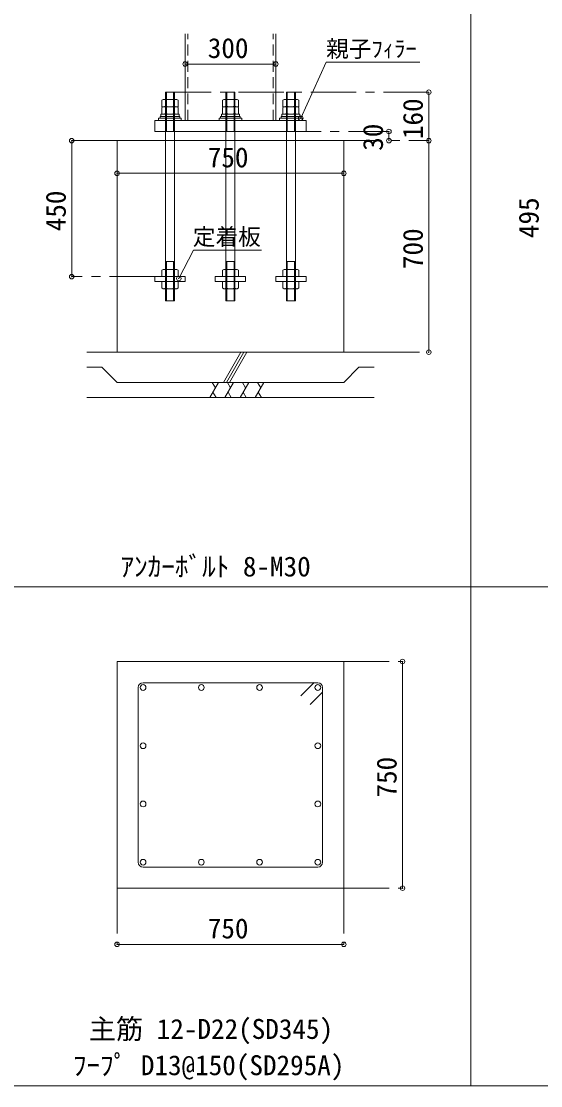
# Model space of a CAD drawing. Units: millimetres, scale not verified. Extents: x -24459 to 24278, y -16646 to 17081.
# Drawn here: x -612 to 1107, y -8728 to -5207 of the extents above; entities that cross this region are included whole.
import ezdxf
from ezdxf.enums import TextEntityAlignment as Align

# ---------------------------------------------------------------- set-up
doc = ezdxf.new("R2010")
doc.units = ezdxf.units.MM
doc.header["$LTSCALE"] = 30
doc.header["$PDMODE"] = 32
doc.header["$PDSIZE"] = 15
doc.linetypes.add('CHAIN1', pattern=[8, 5, -1, 1, -1])
doc.linetypes.add('DASHED1', pattern=[1.8, 1.2, -0.6])
for name, color, linetype, lineweight in [('0-0_0-0', 7, 'Continuous', 18), ('0-1_補助線', 7, 'Continuous', 18), ('0-3_通り芯', 7, 'Continuous', 18), ('0-4_ＲＣ部材', 7, 'Continuous', 18), ('0-5_Ｓ部材', 7, 'Continuous', 18), ('0-6_木部材', 7, 'Continuous', 18), ('0-7_建具', 7, 'Continuous', 18), ('F-0_F-0', 7, 'Continuous', 18)]:
    doc.layers.add(name, color=color, linetype=linetype, lineweight=lineweight)
doc.layers.add('7-0_7-0', color=7, linetype='Continuous')
doc.styles.add('ＭＳ ゴシック', font='')
doc.styles.get('ＭＳ ゴシック').set_extended_font_data('MS Gothic')

msp = doc.modelspace()

# ---------------------------------------------------------------- linework, layer by layer
at = {"layer": '0-0_0-0'}
for p, q in [((-69.74, -5348.13), (230.26, -5348.13)), ((736.46, -5601.53), (736.46, -5441.53)), ((604.48, -5601.53), (604.48, -5571.53)), ((-444.74, -6051.53), (-444.74, -5601.53)), ((736.46, -6301.53), (736.46, -5601.53)), ((-294.74, -5709.74), (455.26, -5709.74)), ((649.64, -8074.85), (649.64, -7324.85)), ((-294.74, -8260.62), (455.26, -8260.62))]:
    msp.add_line(p, q, dxfattribs=at)
at = {"layer": '0-0_0-0', "color": 4}
for p, q in [((312.76, -5527.53), (396.65, -5341.58)), ((396.65, -5341.58), (707.14, -5341.58))]:
    msp.add_line(p, q, dxfattribs=at)
at = {"layer": '0-0_0-0', "linetype": 'CHAIN1'}
for p, q in [((736.46, -5441.53), (-104.74, -5441.53)), ((230.26, -5571.53), (604.48, -5571.53)), ((-294.74, -5601.53), (-444.74, -5601.53)), ((430.26, -5601.53), (736.46, -5601.53)), ((-169.74, -6051.53), (-444.74, -6051.53)), ((555.26, -6301.53), (736.46, -6301.53)), ((455.26, -7324.85), (649.64, -7324.85)), ((-294.74, -8074.85), (-294.74, -8260.62)), ((455.26, -8074.85), (455.26, -8260.62)), ((455.26, -8074.85), (649.64, -8074.85))]:
    msp.add_line(p, q, dxfattribs=at)
at = {"layer": '0-0_0-0', "color": 4}
msp.add_lwpolyline([(-90.68, -6057.71), (-42.36, -5963.62), (182.53, -5963.62)], dxfattribs=at)
at = {"layer": '0-0_0-0'}
for p in [(-69.74, -5348.13), (230.26, -5348.13), (736.46, -5441.53), (312.76, -5527.53), (-444.74, -5601.53), (604.48, -5571.53), (604.48, -5601.53), (736.46, -5601.53), (-294.74, -5709.74), (455.26, -5709.74), (-444.74, -6051.53), (-90.68, -6057.71), (736.46, -6301.53), (649.64, -7324.85), (649.64, -8074.85), (-294.74, -8260.62), (455.26, -8260.62)]:
    msp.add_point(p, dxfattribs=at)
at = {"layer": '0-1_補助線'}
for p, q in [((-104.74, -5441.53), (-134.74, -5441.53)), ((-134.74, -6131.53), (-134.74, -5441.53)), ((-131.74, -5571.53), (-131.74, -5441.53)), ((-107.74, -5571.53), (-107.74, -5441.53)), ((-104.74, -6131.53), (-104.74, -5441.53)), ((65.26, -6131.53), (65.26, -5441.53)), ((95.26, -5441.53), (65.26, -5441.53)), ((68.26, -5571.53), (68.26, -5441.53)), ((92.26, -5571.53), (92.26, -5441.53)), ((95.26, -6131.53), (95.26, -5441.53)), ((265.26, -6131.53), (265.26, -5441.53)), ((295.26, -5441.53), (265.26, -5441.53)), ((268.26, -5571.53), (268.26, -5441.53)), ((292.26, -5571.53), (292.26, -5441.53)), ((295.26, -6131.53), (295.26, -5441.53)), ((-141.96, -5465.53), (-146.29, -5468.03)), ((-146.29, -5468.03), (-146.29, -5489.53)), ((-141.96, -5489.53), (-146.29, -5492.03)), ((-146.29, -5489.53), (-93.18, -5489.53)), ((-146.29, -5492.03), (-146.29, -5513.53)), ((-141.96, -5465.53), (-97.51, -5465.53)), ((-141.96, -5489.53), (-97.51, -5489.53)), ((-137.35, -5465.53), (-133.01, -5468.03)), ((-137.35, -5489.53), (-133.01, -5487.03)), ((-137.35, -5489.53), (-133.01, -5492.03)), ((-128.68, -5465.53), (-133.01, -5468.03)), ((-133.01, -5468.03), (-133.01, -5487.03)), ((-128.68, -5489.53), (-133.01, -5487.03)), ((-128.68, -5489.53), (-133.01, -5492.03)), ((-133.01, -5492.03), (-133.01, -5511.03)), ((-110.79, -5465.53), (-106.46, -5468.03)), ((-110.79, -5489.53), (-106.46, -5487.03)), ((-110.79, -5489.53), (-106.46, -5492.03)), ((-102.12, -5465.53), (-106.46, -5468.03)), ((-106.46, -5468.03), (-106.46, -5487.03)), ((-102.12, -5489.53), (-106.46, -5487.03)), ((-102.12, -5489.53), (-106.46, -5492.03)), ((-106.46, -5492.03), (-106.46, -5511.03)), ((-97.51, -5465.53), (-93.18, -5468.03)), ((-97.51, -5489.53), (-93.18, -5492.03)), ((-93.18, -5468.03), (-93.18, -5489.53)), ((-93.18, -5492.03), (-93.18, -5513.53)), ((58.04, -5465.53), (53.71, -5468.03)), ((53.71, -5468.03), (53.71, -5489.53)), ((58.04, -5489.53), (53.71, -5492.03)), ((53.71, -5489.53), (106.82, -5489.53)), ((53.71, -5492.03), (53.71, -5513.53)), ((58.04, -5465.53), (102.49, -5465.53)), ((58.04, -5489.53), (102.49, -5489.53)), ((62.65, -5465.53), (66.99, -5468.03)), ((62.65, -5489.53), (66.99, -5487.03)), ((62.65, -5489.53), (66.99, -5492.03)), ((71.32, -5465.53), (66.99, -5468.03)), ((66.99, -5468.03), (66.99, -5487.03)), ((71.32, -5489.53), (66.99, -5487.03)), ((71.32, -5489.53), (66.99, -5492.03)), ((66.99, -5492.03), (66.99, -5511.03)), ((89.21, -5465.53), (93.54, -5468.03)), ((89.21, -5489.53), (93.54, -5487.03)), ((89.21, -5489.53), (93.54, -5492.03)), ((97.88, -5465.53), (93.54, -5468.03)), ((93.54, -5468.03), (93.54, -5487.03)), ((97.88, -5489.53), (93.54, -5487.03)), ((97.88, -5489.53), (93.54, -5492.03)), ((93.54, -5492.03), (93.54, -5511.03)), ((102.49, -5465.53), (106.82, -5468.03)), ((102.49, -5489.53), (106.82, -5492.03)), ((106.82, -5468.03), (106.82, -5489.53)), ((106.82, -5492.03), (106.82, -5513.53)), ((258.04, -5465.53), (253.71, -5468.03)), ((253.71, -5468.03), (253.71, -5489.53)), ((258.04, -5489.53), (253.71, -5492.03)), ((253.71, -5489.53), (306.82, -5489.53)), ((253.71, -5492.03), (253.71, -5513.53)), ((258.04, -5465.53), (302.49, -5465.53)), ((258.04, -5489.53), (302.49, -5489.53)), ((262.65, -5465.53), (266.99, -5468.03)), ((262.65, -5489.53), (266.99, -5487.03)), ((262.65, -5489.53), (266.99, -5492.03)), ((271.32, -5465.53), (266.99, -5468.03)), ((266.99, -5468.03), (266.99, -5487.03)), ((271.32, -5489.53), (266.99, -5487.03)), ((271.32, -5489.53), (266.99, -5492.03)), ((266.99, -5492.03), (266.99, -5511.03)), ((289.21, -5465.53), (293.54, -5468.03)), ((289.21, -5489.53), (293.54, -5487.03)), ((289.21, -5489.53), (293.54, -5492.03)), ((297.88, -5465.53), (293.54, -5468.03)), ((293.54, -5468.03), (293.54, -5487.03)), ((297.88, -5489.53), (293.54, -5487.03)), ((297.88, -5489.53), (293.54, -5492.03)), ((293.54, -5492.03), (293.54, -5511.03)), ((302.49, -5465.53), (306.82, -5468.03)), ((302.49, -5489.53), (306.82, -5492.03)), ((306.82, -5468.03), (306.82, -5489.53)), ((306.82, -5492.03), (306.82, -5513.53)), ((-152.24, -5521.53), (-152.24, -5527.53)), ((-152.24, -5521.53), (-87.24, -5521.53)), ((-149.74, -5513.53), (-149.74, -5521.53)), ((-149.74, -5513.53), (-89.74, -5513.53)), ((-141.96, -5513.53), (-97.51, -5513.53)), ((-137.35, -5513.53), (-133.01, -5511.03)), ((-128.68, -5513.53), (-133.01, -5511.03)), ((-110.79, -5513.53), (-106.46, -5511.03)), ((-102.12, -5513.53), (-106.46, -5511.03)), ((-89.74, -5513.53), (-89.74, -5521.53)), ((-87.24, -5521.53), (-87.24, -5527.53)), ((-82.24, -5527.53), (-82.24, -5535.53)), ((47.76, -5521.53), (47.76, -5527.53)), ((47.76, -5521.53), (112.76, -5521.53)), ((50.26, -5513.53), (50.26, -5521.53)), ((50.26, -5513.53), (110.26, -5513.53)), ((58.04, -5513.53), (102.49, -5513.53)), ((62.65, -5513.53), (66.99, -5511.03)), ((71.32, -5513.53), (66.99, -5511.03)), ((89.21, -5513.53), (93.54, -5511.03)), ((97.88, -5513.53), (93.54, -5511.03)), ((110.26, -5513.53), (110.26, -5521.53)), ((112.76, -5521.53), (112.76, -5527.53)), ((117.76, -5527.53), (117.76, -5535.53)), ((247.76, -5521.53), (247.76, -5527.53)), ((247.76, -5521.53), (312.76, -5521.53)), ((250.26, -5513.53), (250.26, -5521.53)), ((250.26, -5513.53), (310.26, -5513.53)), ((258.04, -5513.53), (302.49, -5513.53)), ((262.65, -5513.53), (266.99, -5511.03)), ((271.32, -5513.53), (266.99, -5511.03)), ((289.21, -5513.53), (293.54, -5511.03)), ((297.88, -5513.53), (293.54, -5511.03)), ((310.26, -5513.53), (310.26, -5521.53)), ((312.76, -5521.53), (312.76, -5527.53)), ((317.76, -5527.53), (317.76, -5535.53)), ((-169.74, -5535.53), (-169.74, -5571.53)), ((330.26, -5535.53), (-169.74, -5535.53)), ((330.26, -5571.53), (330.26, -5535.53)), ((-169.74, -5571.53), (330.26, -5571.53)), ((-104.74, -5571.53), (-134.74, -5571.53)), ((95.26, -5571.53), (65.26, -5571.53)), ((295.26, -5571.53), (265.26, -5571.53)), ((-134.74, -6001.53), (-104.74, -6001.53)), ((-131.74, -6131.53), (-131.74, -6001.53)), ((-107.74, -6131.53), (-107.74, -6001.53)), ((65.26, -6001.53), (95.26, -6001.53)), ((68.26, -6131.53), (68.26, -6001.53)), ((92.26, -6131.53), (92.26, -6001.53)), ((265.26, -6001.53), (295.26, -6001.53)), ((268.26, -6131.53), (268.26, -6001.53)), ((292.26, -6131.53), (292.26, -6001.53)), ((-169.74, -6051.53), (-69.74, -6051.53)), ((-169.74, -6067.53), (-169.74, -6051.53)), ((-141.96, -6027.53), (-146.29, -6030.03)), ((-146.29, -6030.03), (-146.29, -6051.53)), ((-141.96, -6027.53), (-97.51, -6027.53)), ((-141.96, -6051.53), (-97.51, -6051.53)), ((-137.35, -6027.53), (-133.01, -6030.03)), ((-137.35, -6051.53), (-133.01, -6049.03)), ((-128.68, -6027.53), (-133.01, -6030.03)), ((-133.01, -6030.03), (-133.01, -6049.03)), ((-128.68, -6051.53), (-133.01, -6049.03)), ((-110.79, -6027.53), (-106.46, -6030.03)), ((-110.79, -6051.53), (-106.46, -6049.03)), ((-102.12, -6027.53), (-106.46, -6030.03)), ((-106.46, -6030.03), (-106.46, -6049.03)), ((-102.12, -6051.53), (-106.46, -6049.03)), ((-97.51, -6027.53), (-93.18, -6030.03)), ((-93.18, -6030.03), (-93.18, -6051.53)), ((-69.74, -6067.53), (-69.74, -6051.53)), ((30.26, -6051.53), (130.26, -6051.53)), ((30.26, -6067.53), (30.26, -6051.53)), ((58.04, -6027.53), (53.71, -6030.03)), ((53.71, -6030.03), (53.71, -6051.53)), ((58.04, -6027.53), (102.49, -6027.53)), ((58.04, -6051.53), (102.49, -6051.53)), ((62.65, -6027.53), (66.99, -6030.03)), ((62.65, -6051.53), (66.99, -6049.03)), ((71.32, -6027.53), (66.99, -6030.03)), ((66.99, -6030.03), (66.99, -6049.03)), ((71.32, -6051.53), (66.99, -6049.03)), ((89.21, -6027.53), (93.54, -6030.03)), ((89.21, -6051.53), (93.54, -6049.03)), ((97.88, -6027.53), (93.54, -6030.03)), ((93.54, -6030.03), (93.54, -6049.03)), ((97.88, -6051.53), (93.54, -6049.03)), ((102.49, -6027.53), (106.82, -6030.03)), ((106.82, -6030.03), (106.82, -6051.53)), ((130.26, -6067.53), (130.26, -6051.53)), ((230.26, -6051.53), (330.26, -6051.53)), ((230.26, -6067.53), (230.26, -6051.53)), ((258.04, -6027.53), (253.71, -6030.03)), ((253.71, -6030.03), (253.71, -6051.53)), ((258.04, -6027.53), (302.49, -6027.53)), ((258.04, -6051.53), (302.49, -6051.53)), ((262.65, -6027.53), (266.99, -6030.03)), ((262.65, -6051.53), (266.99, -6049.03)), ((271.32, -6027.53), (266.99, -6030.03)), ((266.99, -6030.03), (266.99, -6049.03)), ((271.32, -6051.53), (266.99, -6049.03)), ((289.21, -6027.53), (293.54, -6030.03)), ((289.21, -6051.53), (293.54, -6049.03)), ((297.88, -6027.53), (293.54, -6030.03)), ((293.54, -6030.03), (293.54, -6049.03)), ((297.88, -6051.53), (293.54, -6049.03)), ((302.49, -6027.53), (306.82, -6030.03)), ((306.82, -6030.03), (306.82, -6051.53)), ((330.26, -6067.53), (330.26, -6051.53)), ((-169.74, -6067.53), (-69.74, -6067.53)), ((-146.29, -6067.53), (-146.29, -6089.03)), ((-141.96, -6091.53), (-146.29, -6089.03)), ((-141.96, -6067.53), (-97.51, -6067.53)), ((-141.96, -6091.53), (-97.51, -6091.53)), ((-137.35, -6067.53), (-133.01, -6070.03)), ((-137.35, -6091.53), (-133.01, -6089.03)), ((-128.68, -6067.53), (-133.01, -6070.03)), ((-133.01, -6070.03), (-133.01, -6089.03)), ((-128.68, -6091.53), (-133.01, -6089.03)), ((-110.79, -6067.53), (-106.46, -6070.03)), ((-110.79, -6091.53), (-106.46, -6089.03)), ((-102.12, -6067.53), (-106.46, -6070.03)), ((-106.46, -6070.03), (-106.46, -6089.03)), ((-102.12, -6091.53), (-106.46, -6089.03)), ((-97.51, -6091.53), (-93.18, -6089.03)), ((-93.18, -6067.53), (-93.18, -6089.03)), ((30.26, -6067.53), (130.26, -6067.53)), ((53.71, -6067.53), (53.71, -6089.03)), ((58.04, -6091.53), (53.71, -6089.03)), ((58.04, -6067.53), (102.49, -6067.53)), ((58.04, -6091.53), (102.49, -6091.53)), ((62.65, -6067.53), (66.99, -6070.03)), ((62.65, -6091.53), (66.99, -6089.03)), ((71.32, -6067.53), (66.99, -6070.03)), ((66.99, -6070.03), (66.99, -6089.03)), ((71.32, -6091.53), (66.99, -6089.03)), ((89.21, -6067.53), (93.54, -6070.03)), ((89.21, -6091.53), (93.54, -6089.03)), ((97.88, -6067.53), (93.54, -6070.03)), ((93.54, -6070.03), (93.54, -6089.03)), ((97.88, -6091.53), (93.54, -6089.03)), ((102.49, -6091.53), (106.82, -6089.03)), ((106.82, -6067.53), (106.82, -6089.03)), ((230.26, -6067.53), (330.26, -6067.53)), ((253.71, -6067.53), (253.71, -6089.03)), ((258.04, -6091.53), (253.71, -6089.03)), ((258.04, -6067.53), (302.49, -6067.53)), ((258.04, -6091.53), (302.49, -6091.53)), ((262.65, -6067.53), (266.99, -6070.03)), ((262.65, -6091.53), (266.99, -6089.03)), ((271.32, -6067.53), (266.99, -6070.03)), ((266.99, -6070.03), (266.99, -6089.03)), ((271.32, -6091.53), (266.99, -6089.03)), ((289.21, -6067.53), (293.54, -6070.03)), ((289.21, -6091.53), (293.54, -6089.03)), ((297.88, -6067.53), (293.54, -6070.03)), ((293.54, -6070.03), (293.54, -6089.03)), ((297.88, -6091.53), (293.54, -6089.03)), ((302.49, -6091.53), (306.82, -6089.03)), ((306.82, -6067.53), (306.82, -6089.03)), ((-134.74, -6131.53), (-104.74, -6131.53)), ((65.26, -6131.53), (95.26, -6131.53)), ((265.26, -6131.53), (295.26, -6131.53))]:
    msp.add_line(p, q, dxfattribs=at)
for points in [[(-82.24, -5527.53), (-157.24, -5527.53), (-157.24, -5535.53)], [(117.76, -5527.53), (42.76, -5527.53), (42.76, -5535.53)], [(317.76, -5527.53), (242.76, -5527.53), (242.76, -5535.53)]]:
    msp.add_lwpolyline(points, dxfattribs=at)
at = {"layer": '0-3_通り芯'}
for p, q in [((-69.74, -5535.53), (-69.74, -5247.84)), ((230.26, -5535.53), (230.26, -5247.84))]:
    msp.add_line(p, q, dxfattribs=at)
at = {"layer": '0-3_通り芯', "linetype": 'DASHED1'}
for p, q in [((-60.74, -5535.53), (-60.74, -5247.84)), ((221.26, -5535.53), (221.26, -5247.84))]:
    msp.add_line(p, q, dxfattribs=at)
at = {"layer": '0-4_ＲＣ部材'}
for p, q in [((-294.74, -5601.53), (455.26, -5601.53)), ((-294.74, -6301.53), (-294.74, -5601.53)), ((455.26, -6301.53), (455.26, -5601.53)), ((-394.74, -6301.53), (555.26, -6301.53)), ((-294.74, -7324.85), (455.26, -7324.85)), ((-294.74, -8074.85), (-294.74, -7324.85)), ((455.26, -7324.85), (455.26, -8074.85)), ((455.26, -8074.85), (-294.74, -8074.85))]:
    msp.add_line(p, q, dxfattribs=at)
at = {"layer": '0-5_Ｓ部材'}
for p, q in [((57.12, -6401.53), (114.85, -6301.53)), ((67.12, -6401.53), (124.85, -6301.53)), ((77.12, -6401.53), (134.85, -6301.53)), ((-394.74, -6351.53), (-344.74, -6351.53)), ((-294.74, -6401.53), (-344.74, -6351.53)), ((-294.74, -6401.53), (455.26, -6401.53)), ((11.96, -6451.53), (40.82, -6401.53)), ((30.43, -6419.53), (20.04, -6401.53)), ((61.96, -6451.53), (90.82, -6401.53)), ((80.43, -6419.53), (70.04, -6401.53)), ((111.96, -6451.53), (140.82, -6401.53)), ((130.43, -6419.53), (120.04, -6401.53)), ((161.96, -6451.53), (190.82, -6401.53)), ((180.43, -6419.53), (170.04, -6401.53)), ((22.35, -6433.53), (32.74, -6451.53)), ((72.35, -6433.53), (82.74, -6451.53)), ((122.35, -6433.53), (132.74, -6451.53)), ((172.35, -6433.53), (182.74, -6451.53)), ((-394.74, -6451.53), (555.26, -6451.53))]:
    msp.add_line(p, q, dxfattribs=at)
msp.add_lwpolyline([(455.26, -6401.53), (505.26, -6351.53), (555.26, -6351.53)], dxfattribs=at)
at = {"layer": '0-6_木部材'}
for p, q in [((369.26, -7394.85), (-208.74, -7394.85)), ((357.01, -7394.7), (313.55, -7438.16)), ((-224.74, -7988.85), (-224.74, -7410.85)), ((385.26, -7426.45), (344.47, -7467.24)), ((385.26, -7988.85), (385.26, -7410.85)), ((-208.74, -8004.85), (369.26, -8004.85))]:
    msp.add_line(p, q, dxfattribs=at)
for centre, start, end in [((-208.74, -7410.85), 90, 180), ((369.26, -7410.85), 0, 90), ((-208.74, -7988.85), 180, 270), ((369.26, -7988.85), 270, 0)]:
    msp.add_arc(centre, 16, start, end, dxfattribs=at)
at = {"layer": '0-7_建具'}
for centre in [(-208.74, -7410.85), (-16.07, -7410.85), (176.6, -7410.85), (369.26, -7410.85), (-208.74, -7603.51), (369.26, -7603.51), (-208.74, -7796.18), (369.26, -7796.18), (-208.74, -7988.85), (-16.07, -7988.85), (176.6, -7988.85), (369.26, -7988.85)]:
    msp.add_circle(centre, 9.5, dxfattribs=at)
at = {"layer": 'F-0_F-0'}
for p, q in [((874.96, -3553.25), (874.96, -8728.25)), ((4053.76, -7078.25), (-4133.24, -7078.25)), ((-4133.24, -8728.25), (4053.76, -8728.25))]:
    msp.add_line(p, q, dxfattribs=at)

# ---------------------------------------------------------------- texts
at = {"layer": '0-0_0-0', "style": 'ＭＳ ゴシック'}
for s, height, p in [('300', 65.98, (5.26, -5348.13)), ('親子ﾌｨﾗｰ', 54.99, (396.65, -5341.58)), ('750', 65.98, (5.26, -5709.74)), ('定着板', 54.99, (-44.36, -5963.62)), ('750', 65.98, (5.26, -8260.62))]:
    msp.add_text(s, height=height, dxfattribs=at).set_placement(p, align=Align.BOTTOM_LEFT)
for s, p in [('160', (736.46, -5596.53)), ('30', (604.48, -5635.28)), ('450', (-444.74, -5901.53)), ('495', (1119.66, -5924.03)), ('700', (736.46, -6026.53)), ('750', (649.64, -7774.85))]:
    msp.add_text(s, height=65.98, rotation=90, dxfattribs=at).set_placement(p, align=Align.BOTTOM_LEFT)
at = {"layer": '7-0_7-0', "style": 'ＭＳ ゴシック'}
for s, p in [('ｱﾝｶｰﾎﾞﾙﾄ 8-M30', (-283.49, -7063.25)), ('主筋 12-D22(SD345)', (-388.49, -8593.25)), ('ﾌｰﾌﾟ D13@150(SD295A)', (-440.99, -8713.25))]:
    msp.add_text(s, height=65.98, dxfattribs=at).set_placement(p, align=Align.BOTTOM_LEFT)

doc.saveas('drawing.dxf')
